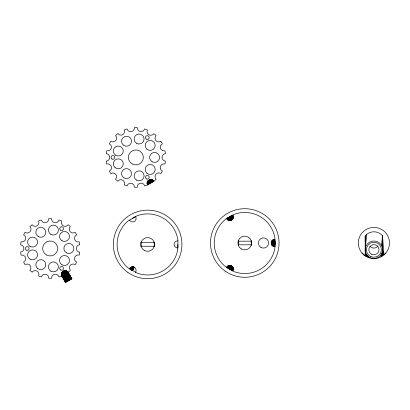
<?xml version="1.0" encoding="UTF-8"?>
<svg xmlns="http://www.w3.org/2000/svg" width="410" height="410" viewBox="0 0 410 410"><rect width="100%" height="100%" fill="white"/><g stroke="black" fill="none" stroke-linecap="round" stroke-linejoin="round"><path stroke-width="0.61" d="M177.966 240.967L177.725 239.127A30.54 30.54 0 0 0 137.201 215.732L128.017 221.036A30.54 30.54 0 0 0 128.017 267.827L137.201 273.132A30.54 30.54 0 0 0 177.725 249.736L177.966 240.967L177.258 240.952A3.49 3.49 0 0 0 174.076 244.432A3.49 3.49 0 0 0 177.258 247.906L177.868 247.906L177.966 244.432M229.513 220.559L229.615 216.736L232.675 215.081C235.678 219.058 228.426 223.107 226.617 218.468L234.33 214.297A30.54 30.54 0 0 1 274.854 237.692L274.854 248.296A30.54 30.54 0 0 1 234.33 271.692L225.146 266.387A30.54 30.54 0 0 1 225.146 219.596L226.617 218.468M274.997 246.471L274.997 239.517C270.057 238.907 270.175 247.209 275.095 246.456M63.837 270.866L66.082 270.769L67.758 271.738L71.95 278.769L65.492 282.495L61.5 275.351L61.5 273.414L62.709 271.517M147.082 183.332C146.893 179.811 152.105 178.181 153.919 181.24L147.462 184.966L144.668 185.914A3.741 3.741 0 0 0 140.41 183.198A3.741 3.741 0 0 0 137.335 187.211L134.393 187.211A3.741 3.741 0 0 0 127.054 185.914L124.291 184.91A3.741 3.741 0 0 0 117.839 181.184L115.543 179.339A3.741 3.741 0 0 0 110.802 173.589L109.332 171.042A3.741 3.741 0 0 0 111.264 166.373A3.741 3.741 0 0 0 106.784 164.041L106.272 161.145A3.741 3.741 0 0 0 109.685 157.419A3.741 3.741 0 0 0 106.272 153.694L106.784 150.803A3.741 3.741 0 0 0 109.332 143.797L110.802 141.255A3.741 3.741 0 0 0 115.589 135.546L117.808 133.604A3.741 3.741 0 0 0 124.291 129.934L127.054 128.924A3.741 3.741 0 0 0 131.318 131.641A3.741 3.741 0 0 0 134.393 127.633L137.335 127.633A3.741 3.741 0 0 0 144.668 128.924L147.431 129.934A3.741 3.741 0 0 0 148.953 134.752A3.741 3.741 0 0 0 153.883 133.655L156.138 135.546A3.741 3.741 0 0 0 155.918 140.594A3.741 3.741 0 0 0 160.925 141.255L162.396 143.797A3.741 3.741 0 0 0 164.943 150.803L165.455 153.694A3.741 3.741 0 0 0 162.042 157.419A3.741 3.741 0 0 0 165.455 161.145L164.943 164.041A3.741 3.741 0 0 0 160.464 166.373A3.741 3.741 0 0 0 162.396 171.042L160.925 173.589A3.741 3.741 0 0 0 155.918 174.25A3.741 3.741 0 0 0 156.138 179.298L153.888 181.184A3.741 3.741 0 0 0 147.431 184.91L147.082 183.332L152.689 180.092M232.619 270.984C235.765 267.038 228.457 262.82 226.617 267.52M132.686 266.848L132.486 270.687L129.524 268.863C130.313 267.048 132.748 266.28 134.434 267.315L132.486 270.687L129.668 268.596M232.675 270.902L229.615 269.252L229.815 265.413M365.192 249.726A8.728 8.728 0 0 0 366.361 254.087L366.125 256.486L365.192 249.726L366.709 234.397A11.219 11.219 0 0 1 382.515 235.781L383.934 254.928L385.856 253.011M229.21 220.524L229.615 216.736L232.839 215.337M381.474 245.359L382.515 235.781L382.53 237.682M274.695 246.482L275.095 242.992L274.695 239.501M132.994 266.864L132.486 270.687L129.832 268.34A3.49 3.49 0 0 1 135.853 271.815L135.49 272.419M232.839 270.646L229.615 269.252L230.123 265.424M367.232 255.333L366.96 256.875L366.361 254.087L367.232 255.333A8.728 8.728 0 0 0 381.474 254.087C383.714 250.049 382.156 245.206 382.561 240.854M228.913 220.457L229.615 216.736L232.982 215.609A3.49 3.49 0 0 1 226.961 219.089L229.615 216.736L233.095 215.891M274.085 239.558L275.095 242.992L274.387 246.471A3.49 3.49 0 0 1 271.205 242.992A3.49 3.49 0 0 1 274.387 239.517L275.095 242.992L274.085 246.43M133.296 266.905L132.486 270.687L130.016 268.094M233.095 270.098L229.615 269.252L226.961 266.9A3.49 3.49 0 0 1 232.982 270.38L229.615 269.252L230.425 265.465M380.875 256.875L381.474 254.087L381.71 256.486L382.12 252.709L382.643 255.835L382.643 235.97M228.626 220.365L229.615 216.736L233.187 216.183M133.593 266.966L132.486 270.687L130.221 267.873M233.187 269.806L229.615 269.252L230.722 265.531M141.025 242.658L141.204 242.084M154.088 246.774L154.268 246.205M238.333 245.339L238.333 240.649M251.217 245.339L251.217 240.649M228.344 220.247L229.615 216.736L233.254 216.48M133.88 267.059L132.486 270.687L130.447 267.668M226.653 267.428L229.615 269.252L231.009 265.624M273.788 246.364L275.095 242.992L273.788 239.624M228.073 220.108L229.615 216.736L233.295 216.782M134.162 267.176L132.486 270.687L130.688 267.479M226.797 267.156L229.615 269.252L231.291 265.741M273.501 246.272L275.095 242.992L273.501 239.712M227.816 219.945L229.615 216.736L233.31 217.085M227.145 266.659L229.615 269.252L231.563 265.88M273.219 246.159L275.095 242.992L273.219 239.829M227.576 219.76L229.615 216.736L233.295 217.387M227.35 266.433L229.615 269.252L231.819 266.044M361.984 253.011L365.192 255.835L365.192 235.97L366.709 234.397M272.947 246.015L275.095 242.992L272.947 239.973M227.35 219.555L229.615 216.736L233.254 217.689M227.576 266.228L229.615 269.252L232.06 266.228M272.691 245.851L275.095 242.992L272.691 240.132M227.816 266.044L229.615 269.252L232.285 266.433M227.145 219.329L229.615 216.736L233.187 217.987M272.45 245.667L275.095 242.992L272.45 240.321M228.073 265.88L229.615 269.252L232.49 266.659M272.225 245.462L275.095 242.992L272.225 240.526M68.214 272.291L70.428 270.349A3.741 3.741 0 0 1 75.22 264.64L76.69 262.092A3.741 3.741 0 0 1 74.753 257.424A3.741 3.741 0 0 1 79.238 255.092L79.745 252.196A3.741 3.741 0 0 1 76.332 248.47A3.741 3.741 0 0 1 79.745 244.744L79.238 241.854A3.741 3.741 0 0 1 74.753 239.517A3.741 3.741 0 0 1 76.69 234.853L75.22 232.306A3.741 3.741 0 0 1 70.207 231.645A3.741 3.741 0 0 1 70.428 226.597L68.178 224.711A3.741 3.741 0 0 1 63.242 225.802A3.741 3.741 0 0 1 61.725 220.985L58.963 219.975A3.741 3.741 0 0 1 54.699 222.691A3.741 3.741 0 0 1 51.624 218.684L48.687 218.684A3.741 3.741 0 0 1 45.612 222.691A3.741 3.741 0 0 1 41.349 219.975L38.555 220.923A3.741 3.741 0 0 1 37.069 225.802A3.741 3.741 0 0 1 32.134 224.711L29.884 226.597A3.741 3.741 0 0 1 30.104 231.645A3.741 3.741 0 0 1 25.092 232.306L23.621 234.853A3.741 3.741 0 0 1 21.074 241.854L20.567 244.744A3.741 3.741 0 0 1 20.567 252.196L21.074 255.092A3.741 3.741 0 0 1 23.621 262.092L25.092 264.64A3.741 3.741 0 0 1 29.884 270.349L32.134 272.235A3.741 3.741 0 0 1 37.069 271.143A3.741 3.741 0 0 1 38.586 275.961L41.349 276.965A3.741 3.741 0 0 1 45.612 274.254A3.741 3.741 0 0 1 48.687 278.262L51.624 278.262A3.741 3.741 0 0 1 54.699 274.254A3.741 3.741 0 0 1 58.963 276.965L61.756 276.017M228.344 265.741L229.615 269.252L232.675 266.9M226.797 218.827L229.615 216.736L233.095 218.279M272.02 245.236L275.095 242.992L272.02 240.752M228.626 265.624L229.615 269.252L232.839 267.156M226.653 218.561L229.615 216.736L232.982 218.561M271.835 244.995L275.095 242.992L271.835 240.993M148.179 180.687L149.855 179.718M147.959 180.928L150.173 179.647M147.759 181.184L150.496 179.606M147.585 181.461L150.824 179.59M147.431 181.748L151.147 179.606M147.308 182.05L151.469 179.647M147.21 182.363L151.787 179.718M147.139 182.681L152.1 179.816M147.098 183.003L152.402 179.939M147.098 183.654L152.966 180.267M147.139 183.977L153.227 180.467M147.21 184.3L153.468 180.687M147.308 184.608L153.688 180.928M147.431 184.91L153.888 181.184M62.469 271.738L64.144 270.769M62.248 271.979L64.462 270.697M62.048 272.235L64.79 270.656M61.874 272.512L65.113 270.641M61.725 272.799L65.441 270.656M61.602 273.101L65.764 270.697M61.5 273.414L66.082 270.769M61.433 273.731L66.394 270.866M61.387 274.054L66.697 270.989M61.377 274.382L66.984 271.143M61.387 274.705L67.26 271.317M61.433 275.028L67.517 271.517M61.5 275.351L67.758 271.738M61.602 275.658L67.978 271.979M61.879 276.232L68.337 272.507M62.069 276.56L68.526 272.829M62.253 276.883L68.711 273.152M62.438 277.206L68.895 273.48M62.627 277.529L69.085 273.803M62.812 277.852L69.269 274.126M63.002 278.18L69.459 274.449M63.186 278.503L69.644 274.772M63.376 278.826L69.833 275.1M63.56 279.148L70.018 275.423M63.75 279.471L70.207 275.745M63.934 279.799L70.392 276.068M64.124 280.122L70.581 276.391M64.308 280.445L70.766 276.719M64.498 280.768L70.956 277.042M64.683 281.091L71.14 277.365M64.872 281.419L71.33 277.688M65.057 281.742L71.514 278.011M65.185 281.957L71.642 278.226M65.246 282.065L71.704 278.334M65.308 282.172L71.765 278.446M65.369 282.28L71.827 278.554M65.431 282.387L71.888 278.662M228.913 265.531L229.615 269.252L232.982 267.428M132.486 218.176L135.546 216.521L135.853 217.049A3.49 3.49 0 0 1 129.832 220.524L129.488 219.909M271.671 244.739L275.095 242.992L271.671 241.249M229.21 265.465L229.615 269.252L233.095 267.709M271.528 244.468L275.095 242.992L271.528 241.521M229.513 265.424L229.615 269.252L233.187 267.996M271.415 244.186L275.095 242.992L271.415 241.797M233.254 269.508L229.615 269.252L233.254 268.294M271.323 243.899L275.095 242.992L271.323 242.09M233.295 269.206L229.615 269.252L233.295 268.596M271.256 243.601L275.095 242.992L271.256 242.387M229.615 269.252L233.31 268.904M271.215 243.299L275.095 242.992L271.215 242.689M238.164 241.177L251.386 241.177M271.205 242.992L275.095 242.992M238.164 244.806L251.386 244.806M229.815 220.575L229.615 216.736L232.839 218.827M230.123 220.559L229.615 216.736L232.675 219.089M230.425 220.524L229.615 216.736L232.49 219.329M230.722 220.457L229.615 216.736L232.285 219.555M231.009 220.365L229.615 216.736L232.06 219.76M231.291 220.247L229.615 216.736L231.819 219.945M367.503 255.794L368.59 257.634M229.615 216.736L231.563 220.108M130.944 267.315L132.486 270.687L132.384 266.864M131.215 267.176L132.486 270.687L132.082 266.905M154.088 242.084L154.268 242.658M141.025 246.205L141.204 246.774M131.497 267.059L132.486 270.687L131.784 266.966M383.934 254.928L382.643 249.726A8.728 8.728 0 0 0 374.678 241.034A8.728 8.728 0 0 0 365.325 248.209L365.192 235.97M377.835 246.277A5.11 5.11 0 0 1 370.005 246.277M68.178 272.235L61.725 275.961A3.741 3.741 0 0 1 68.178 272.235M154.257 242.617L141.035 242.617L141.035 246.246L154.257 246.246L154.257 242.617M371.363 254.149A5.11 5.11 0 0 0 379.03 249.726A5.11 5.11 0 0 0 371.363 245.298A5.11 5.11 0 0 0 371.363 254.149M370.179 256.204A7.477 7.477 0 0 0 381.397 249.726A7.477 7.477 0 0 0 370.179 243.248A7.477 7.477 0 0 0 370.179 256.204M363.901 254.928A15.58 15.58 0 0 0 389.264 245.698A15.58 15.58 0 0 0 368.59 228.349A15.58 15.58 0 0 0 363.901 254.928M260.919 247.42A5.11 5.11 0 0 0 268.586 242.992A5.11 5.11 0 0 0 260.919 238.569A5.11 5.11 0 0 0 260.919 247.42M241.346 248.931A6.857 6.857 0 0 0 251.632 242.992A6.857 6.857 0 0 0 241.346 237.057A6.857 6.857 0 0 0 241.346 248.931M225.116 271.071A34.281 34.281 0 0 0 278.928 245.979A34.281 34.281 0 0 0 230.287 211.924A34.281 34.281 0 0 0 225.116 271.071M115.799 155.344A4.987 4.987 0 0 0 123.277 151.023A4.987 4.987 0 0 0 115.799 146.708A4.987 4.987 0 0 0 115.799 155.344M146.396 139.174A1.871 1.871 0 0 0 149.199 137.555A1.871 1.871 0 0 0 146.396 135.935A1.871 1.871 0 0 0 146.396 139.174M123.307 145.048A4.987 4.987 0 0 0 131.425 142.096A4.987 4.987 0 0 0 124.809 136.54A4.987 4.987 0 0 0 123.307 145.048M136.617 143.326A4.987 4.987 0 0 0 144.095 139.005A4.987 4.987 0 0 0 136.617 134.69A4.987 4.987 0 0 0 136.617 143.326M146.396 178.903A1.871 1.871 0 0 0 149.199 177.284A1.871 1.871 0 0 0 146.396 175.664A1.871 1.871 0 0 0 146.396 178.903M111.992 159.039A1.871 1.871 0 0 0 114.795 157.419A1.871 1.871 0 0 0 111.992 155.8A1.871 1.871 0 0 0 111.992 159.039M146.98 149.22A4.987 4.987 0 0 0 155.098 146.267A4.987 4.987 0 0 0 148.482 140.717A4.987 4.987 0 0 0 146.98 149.22M124.02 177.93A4.987 4.987 0 0 0 131.502 173.614A4.987 4.987 0 0 0 124.02 169.294A4.987 4.987 0 0 0 124.02 177.93M146.98 173.261A4.987 4.987 0 0 0 155.098 170.304A4.987 4.987 0 0 0 148.482 164.753A4.987 4.987 0 0 0 146.98 173.261M115.087 167.634A4.987 4.987 0 0 0 123.205 164.682A4.987 4.987 0 0 0 116.589 159.131A4.987 4.987 0 0 0 115.087 167.634M152.069 161.74A4.987 4.987 0 0 0 159.546 157.419A4.987 4.987 0 0 0 152.069 153.104A4.987 4.987 0 0 0 152.069 161.74M136.617 180.154A4.987 4.987 0 0 0 144.095 175.834A4.987 4.987 0 0 0 136.617 171.518A4.987 4.987 0 0 0 136.617 180.154M132.123 163.897A7.477 7.477 0 0 0 143.341 157.419A7.477 7.477 0 0 0 132.123 150.941A7.477 7.477 0 0 0 132.123 163.897M144.217 250.366A6.857 6.857 0 0 0 154.503 244.432A6.857 6.857 0 0 0 144.217 238.492A6.857 6.857 0 0 0 144.217 250.366M127.987 272.512A34.281 34.281 0 0 0 181.799 247.42A34.281 34.281 0 0 0 133.158 213.364A34.281 34.281 0 0 0 127.987 272.512M30.094 246.395A4.987 4.987 0 0 0 37.571 242.079A4.987 4.987 0 0 0 30.094 237.759A4.987 4.987 0 0 0 30.094 246.395M60.69 230.225A1.871 1.871 0 0 0 63.494 228.611A1.871 1.871 0 0 0 60.69 226.991A1.871 1.871 0 0 0 60.69 230.225M38.315 236.596A4.987 4.987 0 0 0 45.792 232.28A4.987 4.987 0 0 0 38.315 227.96A4.987 4.987 0 0 0 38.315 236.596M50.912 234.376A4.987 4.987 0 0 0 58.389 230.056A4.987 4.987 0 0 0 50.912 225.741A4.987 4.987 0 0 0 50.912 234.376M60.69 269.954A1.871 1.871 0 0 0 63.494 268.335A1.871 1.871 0 0 0 60.69 266.715A1.871 1.871 0 0 0 60.69 269.954M26.286 250.09A1.871 1.871 0 0 0 29.089 248.47A1.871 1.871 0 0 0 26.286 246.851A1.871 1.871 0 0 0 26.286 250.09M61.987 240.772A4.987 4.987 0 0 0 69.464 236.452A4.987 4.987 0 0 0 61.987 232.137A4.987 4.987 0 0 0 61.987 240.772M37.602 268.483A4.987 4.987 0 0 0 45.715 265.531A4.987 4.987 0 0 0 39.104 259.981A4.987 4.987 0 0 0 37.602 268.483M61.987 264.809A4.987 4.987 0 0 0 69.464 260.493A4.987 4.987 0 0 0 61.987 256.173A4.987 4.987 0 0 0 61.987 264.809M30.094 259.187A4.987 4.987 0 0 0 37.571 254.866A4.987 4.987 0 0 0 30.094 250.551A4.987 4.987 0 0 0 30.094 259.187M66.358 252.791A4.987 4.987 0 0 0 73.841 248.47A4.987 4.987 0 0 0 66.358 244.155A4.987 4.987 0 0 0 66.358 252.791M50.912 271.205A4.987 4.987 0 0 0 58.389 266.884A4.987 4.987 0 0 0 50.912 262.569A4.987 4.987 0 0 0 50.912 271.205M46.417 254.948A7.477 7.477 0 0 0 57.636 248.47A7.477 7.477 0 0 0 46.417 241.997A7.477 7.477 0 0 0 46.417 254.948"/></g></svg>
